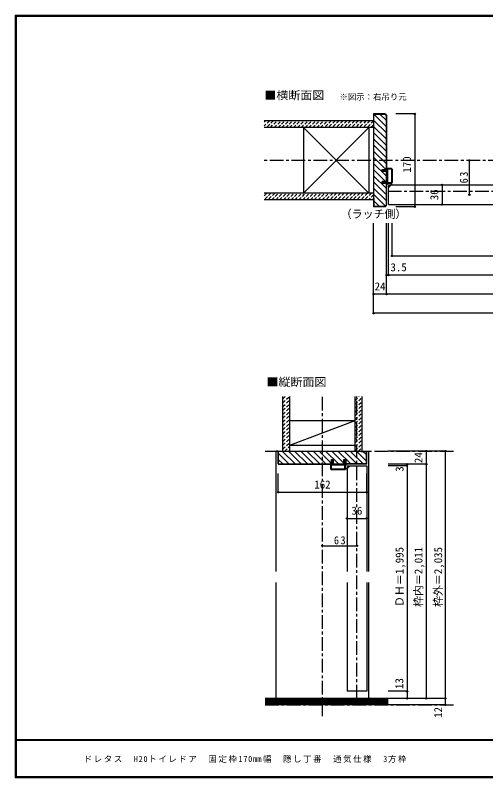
# Model space of a CAD drawing. Units: millimetres at full size, sheet at 1:5. Extents: x -973 to 977, y -718 to 696.
# Drawn here: x -973 to -112, y -701 to 696 of the extents above; entities that cross this region are included whole.
import ezdxf
from ezdxf.enums import TextEntityAlignment as Align

# ---------------------------------------------------------------- set-up
doc = ezdxf.new("R2010")
doc.units = ezdxf.units.MM
doc.header["$LTSCALE"] = 5
doc.header["$PDMODE"] = 32
doc.header["$PDSIZE"] = 2.5
doc.linetypes.add('CHAIN1', pattern=[8, 5, -1, 1, -1])
doc.linetypes.add('DASHED1', pattern=[1.8, 1.2, -0.6])
for name, color, linetype in [('0-0_補助線', 7, 'Continuous'), ('0-1_通り芯', 4, 'CHAIN1'), ('0-3_仕上げ', 2, 'Continuous'), ('0-4_枠', 3, 'Continuous'), ('0-6_扉', 6, 'Continuous'), ('0-A_文字', 3, 'Continuous'), ('0-B_寸法', 7, 'Continuous'), ('0-C_ハッチ', 4, 'DASHED1'), ('F-1_枠', 6, 'Continuous'), ('F-A_文字', 7, 'Continuous')]:
    doc.layers.add(name, color=color, linetype=linetype)
doc.styles.add('ＭＳ ゴシック', font='')
doc.styles.get('ＭＳ ゴシック').set_extended_font_data('MS Gothic')

# ---------------------------------------------------------------- blocks, each defined once
blk = doc.blocks.new('2')
at = {"layer": '0-0_補助線'}
for p, q in [((-9.846, -9.622), (-9.846, 15.078)), ((-8.846, 16.078), (0.354, 16.078)), ((-8.846, 15.878), (0.637, 15.878)), ((-8.446, 14.378), (-8.446, -8.922)), ((-8.146, 14.678), (-1.546, 14.678)), ((-1.246, 14.378), (-1.246, -8.922)), ((0.154, 11.653), (2.154, 11.653)), ((0.154, 11.653), (0.154, -8.497)), ((2.154, 10.953), (2.154, 11.653)), ((3.154, 11.653), (2.512, 10.83)), ((3.154, 11.653), (6.154, 11.653)), ((4.154, 13.753), (4.154, 13.053)), ((5.154, 13.053), (4.512, 13.876)), ((7.154, 13.053), (5.154, 13.053)), ((6.154, 10.953), (6.154, 11.653)), ((7.558, 12.258), (6.516, 10.835)), ((-1.48, -10.622), (-8.846, -10.622)), ((-1.546, -9.222), (-8.146, -9.222)), ((-1.189, -10.85), (-0.732, -12.694)), ((0.354, -12.922), (-0.441, -12.922)), ((0.154, -8.497), (2.154, -8.497)), ((4.154, -9.897), (0.154, -9.897)), ((0.154, -9.897), (0.154, -10.622)), ((0.154, -10.622), (0.645, -12.548)), ((2.154, -7.797), (2.154, -8.497)), ((3.154, -8.497), (2.512, -7.674)), ((3.154, -8.497), (6.154, -8.497)), ((4.154, -10.597), (4.154, -9.897)), ((5.154, -9.897), (4.512, -10.72)), ((7.154, -9.897), (5.154, -9.897)), ((6.154, -7.797), (6.154, -8.497)), ((7.558, -9.101), (6.516, -7.679))]:
    blk.add_line(p, q, dxfattribs=at)
for points in [[(-9.646, 15.078), (-9.646, -9.622), (-9.846, -9.622)], [(4.154, 13.053), (0.154, 13.053), (0.649, 15.723)]]:
    blk.add_lwpolyline(points, dxfattribs=at)
for centre, radius, start, end in [((-8.846, 15.078), 1, 90, 180), ((-8.846, 15.078), 0.8, 90, 180), ((-8.146, 14.378), 0.3, 90, 180), ((-1.546, 14.378), 0.3, 0, 90), ((0.354, 15.778), 0.3, 349.49875, 90), ((2.354, 10.953), 0.2, 180, 322.03043), ((4.354, 13.753), 0.2, 37.96957, 180), ((6.354, 10.953), 0.2, 180, 323.78053), ((7.154, 12.553), 0.5, 323.78053, 90), ((-8.846, -9.622), 1, 180, 270), ((-2.846, -10.72), 6, 179.06153, 259.29815), ((-8.146, -8.922), 0.3, 180, 270), ((-2.846, -10.72), 5.3, 178.93757, 259.29815), ((-1.546, -8.922), 0.3, 270, 0), ((-1.48, -10.922), 0.3, 13.9282, 90), ((-0.441, -12.622), 0.3, 193.9282, 270), ((0.354, -12.622), 0.3, 270, 14.29438), ((2.354, -7.797), 0.2, 37.96957, 180), ((4.354, -10.597), 0.2, 180, 322.03043), ((6.354, -7.797), 0.2, 36.21947, 180), ((7.154, -9.397), 0.5, 270, 36.21947), ((-3.896, -16.272), 0.35, 259.29815, 79.29815)]:
    blk.add_arc(centre, radius, start, end, dxfattribs=at)
blk.add_point((-3.896, -16.622), dxfattribs=at)

msp = doc.modelspace()

# ---------------------------------------------------------------- linework, layer by layer
at = {"layer": '0-1_通り芯'}
for p, q in [((517.653, 430), (-517.347, 430)), ((293.653, 373), (-293.347, 373)), ((-410.847, -588.252), (-410.847, -2.5)), ((-347.847, -555.5), (-347.847, -2.5)), ((-515.847, -102.5), (-168.49, -102.5)), ((-515.847, -567.5), (-168.49, -567.5))]:
    msp.add_line(p, q, dxfattribs=at)
at = {"layer": '0-3_仕上げ'}
for p, q in [((-317.347, 502.5), (-517.347, 502.5)), ((-317.347, 490), (-517.347, 490)), ((-317.347, 370), (-517.347, 370)), ((-317.347, 357.5), (-517.347, 357.5)), ((-483.347, -102.5), (-483.347, -2.5)), ((-470.847, -102.5), (-470.847, -2.5)), ((-350.847, -102.5), (-350.847, -2.5)), ((-338.347, -102.5), (-338.347, -2.5)), ((-290.847, -555.5), (-515.847, -555.5)), ((-290.847, -567.5), (-515.847, -567.5))]:
    msp.add_line(p, q, dxfattribs=at)
at = {"layer": '0-3_仕上げ', "color": 3}
for p, q in [((-445.847, 490), (-445.847, 370)), ((-325.847, 490), (-325.847, 370)), ((-470.847, -46.5), (-350.847, -46.5)), ((-470.847, -91.5), (-350.847, -91.5))]:
    msp.add_line(p, q, dxfattribs=at)
at = {"layer": '0-3_仕上げ', "color": 7}
for p, q in [((-325.847, 370), (-445.847, 490)), ((-445.847, 370), (-325.847, 490)), ((-470.847, -91.5), (-350.847, -46.5)), ((-290.847, -557), (-515.847, -557)), ((-290.847, -558.5), (-515.847, -558.5)), ((-290.847, -560), (-515.847, -560)), ((-290.847, -561.5), (-515.847, -561.5)), ((-290.847, -563), (-515.847, -563)), ((-290.847, -564.5), (-515.847, -564.5)), ((-290.847, -566), (-515.847, -566))]:
    msp.add_line(p, q, dxfattribs=at)
at = {"layer": '0-4_枠'}
for p, q in [((-317.347, 515), (-317.347, 345)), ((-296.175, 515), (-317.347, 515)), ((-296.383, 514.5), (-293.847, 511.964)), ((-296.175, 515), (-293.347, 512.172)), ((-293.847, 413.5), (-293.847, 511.964)), ((-293.347, 512.172), (-293.347, 413.5)), ((-316.847, 500), (-317.347, 500)), ((-293.347, 409.8), (-301.847, 409.8)), ((-293.847, 391.2), (-293.847, 409.8)), ((-293.347, 391.2), (-293.347, 409.8)), ((-301.847, 387.5), (-301.847, 391.2)), ((-293.347, 391.2), (-301.847, 391.2)), ((-293.347, 387.5), (-301.847, 387.5)), ((-293.847, 348.036), (-293.847, 387.5)), ((-293.347, 347.828), (-293.347, 387.5)), ((-316.847, 360), (-317.347, 360)), ((-316.847, 360), (-316.847, 345.5)), ((-296.175, 345), (-317.347, 345)), ((-296.382, 345.5), (-316.847, 345.5)), ((-296.382, 345.5), (-293.847, 348.036)), ((-296.175, 345), (-293.347, 347.828)), ((-491.847, -102.5), (-329.847, -102.5)), ((-491.347, -125.586), (-491.347, -103)), ((-481.847, -103), (-491.347, -103)), ((-481.847, -102.5), (-481.847, -103)), ((-339.847, -103), (-339.847, -102.5)), ((-339.847, -103), (-330.347, -103)), ((-330.347, -125.586), (-330.347, -103)), ((-490.933, -126), (-491.347, -125.586)), ((-394.347, -118), (-390.647, -118)), ((-394.347, -126.5), (-394.347, -118)), ((-390.647, -126.5), (-390.647, -118)), ((-372.047, -126.5), (-372.047, -118)), ((-330.761, -126), (-330.347, -125.586)), ((-491.14, -126.5), (-394.347, -126.5)), ((-490.933, -126), (-394.347, -126)), ((-390.647, -126), (-372.047, -126)), ((-390.647, -126.5), (-372.047, -126.5)), ((-330.761, -126), (-368.347, -126)), ((-330.554, -126.5), (-368.347, -126.5))]:
    msp.add_line(p, q, dxfattribs=at)
at = {"layer": '0-4_枠', "color": 4}
for p, q in [((-491.847, -102.5), (-495.847, -102.5)), ((-495.847, -323.25), (-495.847, -102.5)), ((-329.847, -102.5), (-325.847, -102.5)), ((-325.847, -323.25), (-325.847, -102.5)), ((-495.847, -555.5), (-495.847, -343.25)), ((-325.847, -555.5), (-325.847, -343.25))]:
    msp.add_line(p, q, dxfattribs=at)
at = {"layer": '0-4_枠'}
for points in [[(-316.847, 500), (-316.847, 514.5), (-296.383, 514.5)], [(-301.847, 409.8), (-301.847, 413.5), (-293.347, 413.5)], [(-491.14, -126.5), (-491.847, -125.793), (-491.847, -102.5)], [(-330.554, -126.5), (-329.847, -125.793), (-329.847, -102.5)], [(-372.047, -118), (-368.347, -118), (-368.347, -126.5)]]:
    msp.add_lwpolyline(points, dxfattribs=at)
at = {"layer": '0-6_扉'}
for p, q in [((-289.847, 349), (-289.847, 385)), ((-289.847, 385), (-8.347, 385)), ((-289.847, 349), (-8.347, 349)), ((-365.847, -129.5), (-329.847, -129.5)), ((-365.847, -129.5), (-365.847, -323.25)), ((-329.847, -129.5), (-329.847, -323.25)), ((-365.847, -343.25), (-365.847, -542.5)), ((-329.847, -343.25), (-329.847, -542.5)), ((-329.847, -542.5), (-365.847, -542.5))]:
    msp.add_line(p, q, dxfattribs=at)
at = {"layer": '0-B_寸法', "color": 4}
for p, q in [((-241.925, 515), (-276.447, 515)), ((-241.925, 515), (-241.925, 345)), ((-141.925, 367), (-141.925, 430)), ((-191.925, 385), (-191.925, 349)), ((-241.925, 345), (-276.447, 345)), ((-317.347, 150), (-317.347, 315)), ((-293.347, 185), (-293.347, 315)), ((-289.847, 220), (-289.847, 315)), ((-283.347, 255), (-283.347, 315)), ((-283.347, 255), (256.553, 255)), ((293.653, 220), (-293.347, 220)), ((317.653, 185), (-317.347, 185)), ((317.653, 150), (-317.347, 150)), ((-185.99, -102.5), (-290.847, -102.5)), ((-220.847, -102.5), (-220.847, -555.5)), ((-185.99, -102.5), (-185.99, -567.5)), ((-220.847, -126.5), (-290.847, -126.5)), ((-255.847, -129.5), (-290.847, -129.5)), ((-255.847, -126.5), (-255.847, -555.5)), ((-491.847, -177.922), (-491.847, -143.4)), ((-329.847, -177.922), (-329.847, -143.4)), ((-491.847, -177.922), (-329.847, -177.922)), ((-365.847, -225.882), (-329.847, -225.882)), ((-410.847, -275.882), (-347.847, -275.882)), ((-255.847, -542.5), (-290.847, -542.5)), ((-185.99, -555.5), (-290.847, -555.5)), ((-185.99, -567.5), (-290.847, -567.5))]:
    msp.add_line(p, q, dxfattribs=at)
at = {"layer": '0-B_寸法', "color": 3}
for p, q in [((-394.347, -118), (-390.647, -118)), ((-394.347, -126.5), (-394.347, -118)), ((-390.647, -126.5), (-390.647, -118)), ((-372.047, -126.5), (-372.047, -118)), ((-390.647, -126), (-372.047, -126)), ((-390.647, -126.5), (-372.047, -126.5))]:
    msp.add_line(p, q, dxfattribs=at)
msp.add_lwpolyline([(-372.047, -118), (-368.347, -118), (-368.347, -126.5)], dxfattribs=at)
at = {"layer": '0-B_寸法'}
for p in [(-241.925, 515), (-141.925, 430), (-191.925, 385), (-141.925, 367), (-191.925, 349), (-241.925, 345), (-283.347, 255), (-293.347, 220), (-289.847, 220), (-317.347, 185), (-293.347, 185), (-317.347, 150), (-220.847, -102.5), (-185.99, -102.5), (-255.847, -126.5), (-220.847, -126.5), (-255.847, -129.5), (-491.847, -177.922), (-329.847, -177.922), (-365.847, -225.882), (-329.847, -225.882), (-410.847, -275.882), (-347.847, -275.882), (-255.847, -542.5), (-255.847, -555.5), (-220.847, -555.5), (-185.99, -555.5), (-185.99, -567.5)]:
    msp.add_point(p, dxfattribs=at)
at = {"layer": '0-C_ハッチ', "linetype": 'Continuous'}
for p, q in [((-317.347, 514.98), (-293.847, 491.48)), ((-316.847, 503.167), (-293.847, 480.166)), ((-305.553, 514.5), (-293.847, 502.794)), ((-317.347, 492.353), (-293.847, 468.853)), ((-317.347, 481.039), (-293.847, 457.539)), ((-317.347, 469.725), (-293.847, 446.225)), ((-317.347, 458.412), (-293.847, 434.912)), ((-317.347, 447.098), (-293.847, 423.598)), ((-317.347, 435.784), (-297.363, 415.8)), ((-317.347, 424.47), (-293.847, 400.97)), ((-297.363, 415.8), (-295.063, 413.5)), ((-317.347, 401.843), (-293.847, 378.343)), ((-317.347, 390.529), (-293.847, 367.029)), ((-317.347, 379.216), (-293.847, 355.716)), ((-317.347, 367.902), (-295.664, 346.219)), ((-316.847, 356.088), (-306.259, 345.5)), ((-491.347, -106.98), (-472.327, -126)), ((-484.013, -103), (-461.013, -126)), ((-473.2, -102.5), (-449.7, -126)), ((-461.886, -102.5), (-438.386, -126)), ((-450.572, -102.5), (-427.072, -126)), ((-439.259, -102.5), (-415.759, -126)), ((-427.945, -102.5), (-404.445, -126)), ((-416.631, -102.5), (-396.647, -122.484)), ((-405.317, -102.5), (-381.817, -126)), ((-382.69, -102.5), (-359.19, -126)), ((-371.376, -102.5), (-347.876, -126)), ((-360.063, -102.5), (-336.563, -126)), ((-348.749, -102.5), (-330.347, -120.902)), ((-336.935, -103), (-330.347, -109.588)), ((-491.347, -118.294), (-483.641, -126)), ((-396.647, -122.484), (-394.347, -124.784))]:
    msp.add_line(p, q, dxfattribs=at)
at = {"layer": '0-C_ハッチ'}
for p, q in [((-517.347, 500.168), (-515.015, 502.5)), ((-507.944, 502.5), (-517.347, 493.097)), ((-500.873, 502.5), (-513.373, 490)), ((-506.302, 490), (-493.802, 502.5)), ((-499.231, 490), (-486.731, 502.5)), ((-492.16, 490), (-479.66, 502.5)), ((-485.089, 490), (-472.589, 502.5)), ((-478.018, 490), (-465.518, 502.5)), ((-470.947, 490), (-458.447, 502.5)), ((-463.876, 490), (-451.376, 502.5)), ((-456.805, 490), (-444.305, 502.5)), ((-449.734, 490), (-437.234, 502.5)), ((-442.662, 490), (-430.162, 502.5)), ((-435.591, 490), (-423.091, 502.5)), ((-428.52, 490), (-416.02, 502.5)), ((-421.449, 490), (-408.949, 502.5)), ((-414.378, 490), (-401.878, 502.5)), ((-394.807, 502.5), (-407.307, 490)), ((-387.736, 502.5), (-400.236, 490)), ((-380.665, 502.5), (-393.165, 490)), ((-373.594, 502.5), (-386.094, 490)), ((-366.523, 502.5), (-379.023, 490)), ((-359.452, 502.5), (-371.952, 490)), ((-352.381, 502.5), (-364.881, 490)), ((-345.31, 502.5), (-357.81, 490)), ((-338.239, 502.5), (-350.739, 490)), ((-331.168, 502.5), (-343.668, 490)), ((-324.096, 502.5), (-336.596, 490)), ((-317.347, 502.178), (-329.525, 490)), ((-317.347, 495.107), (-322.454, 490)), ((-517.347, 364.96), (-512.307, 370)), ((-505.236, 370), (-517.347, 357.889)), ((-498.165, 370), (-510.665, 357.5)), ((-503.594, 357.5), (-491.094, 370)), ((-496.523, 357.5), (-484.023, 370)), ((-489.452, 357.5), (-476.952, 370)), ((-482.381, 357.5), (-469.881, 370)), ((-475.31, 357.5), (-462.81, 370)), ((-468.239, 357.5), (-455.739, 370)), ((-461.168, 357.5), (-448.668, 370)), ((-454.096, 357.5), (-441.596, 370)), ((-447.025, 357.5), (-434.525, 370)), ((-439.954, 357.5), (-427.454, 370)), ((-432.883, 357.5), (-420.383, 370)), ((-425.812, 357.5), (-413.312, 370)), ((-418.741, 357.5), (-406.241, 370)), ((-411.67, 357.5), (-399.17, 370)), ((-392.099, 370), (-404.599, 357.5)), ((-385.028, 370), (-397.528, 357.5)), ((-377.957, 370), (-390.457, 357.5)), ((-370.886, 370), (-383.386, 357.5)), ((-363.815, 370), (-376.315, 357.5)), ((-356.744, 370), (-369.244, 357.5)), ((-349.673, 370), (-362.173, 357.5)), ((-342.601, 370), (-355.101, 357.5)), ((-335.53, 370), (-348.03, 357.5)), ((-328.459, 370), (-340.959, 357.5)), ((-321.388, 370), (-333.888, 357.5)), ((-317.347, 366.97), (-326.817, 357.5)), ((-317.347, 359.899), (-319.746, 357.5)), ((-483.347, -14.04), (-471.807, -2.5)), ((-483.347, -6.969), (-478.878, -2.5)), ((-483.347, -21.111), (-470.847, -8.611)), ((-350.847, -9.677), (-343.67, -2.5)), ((-350.847, -2.606), (-350.741, -2.5)), ((-350.847, -16.748), (-338.347, -4.248)), ((-350.847, -23.819), (-338.347, -11.319)), ((-483.347, -28.182), (-470.847, -15.682)), ((-483.347, -35.253), (-470.847, -22.753)), ((-350.847, -30.89), (-338.347, -18.39)), ((-350.847, -37.961), (-338.347, -25.461)), ((-483.347, -42.324), (-470.847, -29.824)), ((-483.347, -49.395), (-470.847, -36.895)), ((-350.847, -45.032), (-338.347, -32.532)), ((-350.847, -52.103), (-338.347, -39.603)), ((-483.347, -56.466), (-470.847, -43.966)), ((-483.347, -63.537), (-470.847, -51.037)), ((-350.847, -59.174), (-338.347, -46.674)), ((-350.847, -66.246), (-338.347, -53.746)), ((-483.347, -70.608), (-470.847, -58.108)), ((-483.347, -77.679), (-470.847, -65.179)), ((-350.847, -73.317), (-338.347, -60.817)), ((-350.847, -80.388), (-338.347, -67.888)), ((-483.347, -84.751), (-470.847, -72.251)), ((-483.347, -91.822), (-470.847, -79.322)), ((-350.847, -87.459), (-338.347, -74.959)), ((-350.847, -94.53), (-338.347, -82.03)), ((-483.347, -98.893), (-470.847, -86.393)), ((-479.811, -102.428), (-470.847, -93.464)), ((-350.847, -101.601), (-338.347, -89.101)), ((-344.675, -102.5), (-338.347, -96.172)), ((-472.812, -102.5), (-470.847, -100.535))]:
    msp.add_line(p, q, dxfattribs=at)
at = {"layer": '0-C_ハッチ', "linetype": 'Continuous'}
for points in [[(-317.347, 413.157), (-297.69, 393.5), (-295.571, 391.381)], [(-394.004, -102.5), (-374.347, -122.157), (-372.228, -124.276)]]:
    msp.add_lwpolyline(points, dxfattribs=at)
at = {"layer": 'F-1_枠'}
for p, q in [((-973.347, 695.833), (-973.347, -700.833)), ((-973.347, 695.833), (976.653, 695.833)), ((-973.347, 695), (976.653, 695)), ((-973.347, 694.167), (976.653, 694.167)), ((-972.514, 695.833), (-972.514, -700.833)), ((-971.68, 695.833), (-971.68, -700.833)), ((976.653, -631.667), (-973.347, -631.667)), ((976.653, -632.5), (-973.347, -632.5)), ((976.653, -699.167), (-973.347, -699.167)), ((976.653, -700), (-973.347, -700)), ((976.653, -700.833), (-973.347, -700.833))]:
    msp.add_line(p, q, dxfattribs=at)

# ---------------------------------------------------------------- block references
at = {"layer": '0-0_補助線', "xscale": -1}
msp.add_blockref('2', (-293.193, 398.922), dxfattribs=at)
at = {"layer": '0-B_寸法', "rotation": 90}
msp.add_blockref('2', (-379.769, -126.654), dxfattribs=at)

# ---------------------------------------------------------------- texts
at = {"layer": '0-A_文字', "color": 7, "style": 'ＭＳ ゴシック', "width": 1.1}
for s, p in [('■横断面図', (-517.347, 537.5)), ('■縦断面図', (-513.547, 12.256))]:
    msp.add_text(s, height=14.66, dxfattribs=at).set_placement(p, align=Align.BOTTOM_LEFT)
at = {"layer": '0-A_文字', "color": 7, "style": 'ＭＳ ゴシック'}
for s, height, p in [('※図示：右吊り元', 11, (-379.852, 537.5)), ('（ラッチ側）', 14.66, (-377.347, 320))]:
    msp.add_text(s, height=height, dxfattribs=at).set_placement(p, align=Align.BOTTOM_LEFT)
at = {"layer": '0-B_寸法', "style": 'ＭＳ ゴシック'}
for s, p in [('170', (-244.425, 407.5)), ('36', (-194.425, 357)), ('24', (-223.347, -124.5)), ('3', (-258.01, -140.385)), ('枠内＝2,011', (-223.347, -388)), ('ＤＨ＝1,995', (-258.027, -388)), ('枠外＝2,035', (-187.333, -388)), ('13', (-258.556, -538.245)), ('12', (-187.376, -591.168))]:
    msp.add_text(s, height=14.66, rotation=90, dxfattribs=at).set_placement(p, align=Align.BOTTOM_LEFT)
for s, p in [('3.5', (-286.444, 222.5)), ('24', (-315.347, 187.5)), ('162', (-425.847, -175.422)), ('36', (-357.847, -223.382))]:
    msp.add_text(s, height=14.66, dxfattribs=at).set_placement(p, align=Align.BOTTOM_LEFT)
at = {"layer": '0-B_寸法', "insert": (-144.425, 387.875), "char_height": 14.66, "attachment_point": 7, "rotation": 90, "style": 'ＭＳ ゴシック'}
msp.add_mtext('\\T1.27;\\W0.95;63', dxfattribs=at)
at = {"layer": '0-B_寸法', "insert": (-389.972, -273.382), "char_height": 14.66, "attachment_point": 7, "style": 'ＭＳ ゴシック'}
msp.add_mtext('\\T1.27;\\W0.95;63', dxfattribs=at)
at = {"layer": 'F-A_文字', "insert": (-847.938, -673.333), "char_height": 11, "attachment_point": 7, "style": 'ＭＳ ゴシック'}
msp.add_mtext('\\T1.19;ドレタス\u3000H20トイレドア\u3000固定枠170㎜幅\u3000隠し丁番\u3000通気仕様\u30003方枠', dxfattribs=at)

doc.saveas('drawing.dxf')
